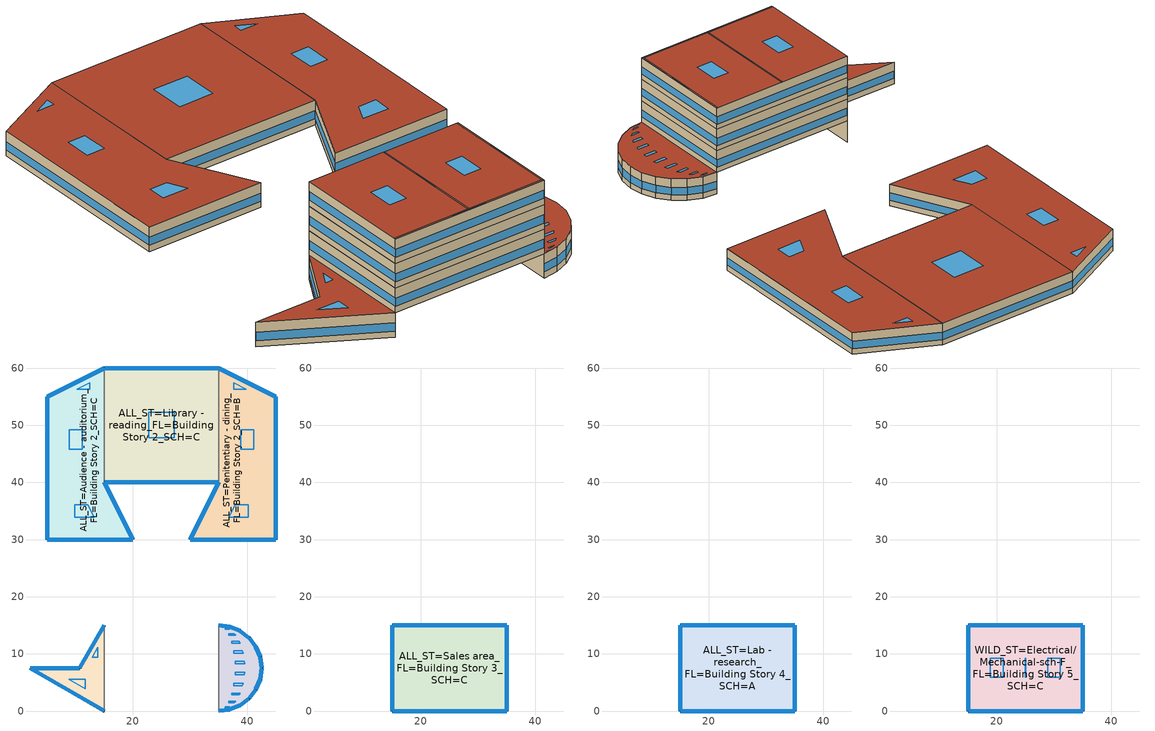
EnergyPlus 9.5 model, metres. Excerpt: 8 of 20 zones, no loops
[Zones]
ALL_ST=Audience - auditorium_FL=Building Story 2_SCH=C
 floor to WET_ST=Washroom-sch-D_FL=Building Story 1_SCHC (BTAP-Int-Floor): 15,60 15,40 20,30 5,30 5,55 z3.05
 wall outside (BTAP-Ext-Wall-Mass:U-0.21): 15,60 5,55 5,30 20,30 15,40 z3.05:6.1
 wall to ALL_ST=Library - reading_FL=Building Story 2_SCH=C (BTAP-Int-Wall): 15,40 15,60 z3.05:6.1
 window (BTAP-Ext-FixedWindow:U=0.220 SHGC=0.600): 5,54.97 5,30.03 / 14.98,59.99 5.02,55.01 / 5.03,30 19.97,30 / 19.99,30.02 15.01,39.98 z3.81:4.83
 roof outside (BTAP-Ext-Roof-Metal:U-0.162): 20,30 15,40 15,60 5,55 5,30 z6.1
 skylight (BTAP-Ext-Skylights:U=0.220 SHGC=0.600): 12.09,36.12 9.85,36.12 9.85,33.88 13.21,33.88 z6.1; 11.12,49.18 8.88,49.18 8.88,45.82 11.12,45.82 z6.1; 12.41,57.41 10.18,56.29 12.41,56.29 z6.1
ALL_ST=Library - reading_FL=Building Story 2_SCH=C
 floor to ALL_ST=Lounge/recreation_FL=Building Story 1_SCH=B (BTAP-Int-Floor): 35,60 35,40 15,40 15,60 z3.05
 wall outside (BTAP-Ext-Wall-Mass:U-0.21): 15,40 35,40 / 35,60 15,60 z3.05:6.1
 wall to ALL_ST=Penitentiary - dining_FL=Building Story 2_SCH=B (BTAP-Int-Wall): 35,40 35,60 z3.05:6.1
 window (BTAP-Ext-FixedWindow:U=0.220 SHGC=0.600): 15.03,40 34.97,40 / 34.97,60 15.03,60 z3.81:4.83
 roof outside (BTAP-Ext-Roof-Metal:U-0.162): 35,40 35,60 15,60 15,40 z6.1
 skylight (BTAP-Ext-Skylights:U=0.220 SHGC=0.600): 27.24,47.76 27.24,52.24 22.76,52.24 22.76,47.76 z6.1
ALL_ST=Penitentiary - dining_FL=Building Story 2_SCH=B
 floor to ALL_ST=Retail - sales_FL=Building Story 1_SCH=C (BTAP-Int-Floor): 35,60 45,55 45,30 30,30 35,40 z3.05
 wall outside (BTAP-Ext-Wall-Mass:U-0.21): 35,40 30,30 45,30 45,55 35,60 z3.05:6.1
 window (BTAP-Ext-FixedWindow:U=0.220 SHGC=0.600): 34.99,39.98 30.01,30.02 / 44.98,55.01 35.02,59.99 / 45,30.03 45,54.97 / 30.03,30 44.97,30 z3.81:4.83
 roof outside (BTAP-Ext-Roof-Metal:U-0.162): 45,30 45,55 35,60 35,40 30,30 z6.1
 skylight (BTAP-Ext-Skylights:U=0.220 SHGC=0.600): 40.15,36.12 37.91,36.12 36.79,33.88 40.15,33.88 z6.1; 41.12,49.18 38.88,49.18 38.88,45.82 41.12,45.82 z6.1; 37.59,57.41 37.59,56.29 39.82,56.29 z6.1
WILD_ST=Corr. < 2.4m wide-sch-E_FL=Building Story 2_SCH=C
 floor to WILD_ST=Corr. >= 2.4m wide-sch-D_FL=Building Story 1_SCH=C (BTAP-Int-Floor): 35,15 36.94,14.74 38.75,14 40.3,12.8 41.5,11.25 42.24,9.44 42.5,7.5 42.24,5.56 41.5,3.75 40.3,2.2 38.75,1 36.94,0.26 35,0 z3.05
 wall outside (BTAP-Ext-Wall-Mass:U-0.21): 35,0 36.94,0.26 38.75,1 40.3,2.2 41.5,3.75 42.24,5.56 42.5,7.5 42.24,9.44 41.5,11.25 40.3,12.8 38.75,14 36.94,14.74 35,15 z3.05:6.1
 wall to ALL_ST=Conf./meet./multi-purpose_FL=Building Story 1_SCH=C (BTAP-Int-Wall): 35,15 35,0 z3.05:6.1
 window (BTAP-Ext-FixedWindow:U=0.220 SHGC=0.600): 40.28,12.82 38.77,13.98 / 36.96,0.27 38.73,1 / 42.23,9.46 41.5,11.23 / 40.32,2.22 41.48,3.73 / 38.77,1.02 40.28,2.18 / 35.03,0 36.92,0.25 / 41.48,11.27 40.32,12.78 / 36.92,14.75 35.03,15 / 38.73,14 36.96,14.73 / 42.25,5.58 42.5,7.47 / 42.5,7.53 42.25,9.42 / 41.5,3.77 42.23,5.54 z3.81:4.85
 roof outside (BTAP-Ext-Roof-Metal:U-0.162): 35,0 36.94,0.26 38.75,1 40.3,2.2 41.5,3.75 42.24,5.56 42.5,7.5 42.24,9.44 41.5,11.25 40.3,12.8 38.75,14 36.94,14.74 35,15 z6.1
 skylight (BTAP-Ext-Skylights:U=0.220 SHGC=0.600): 35.94,0.19 35.5,0.19 35.5,0.13 z6.1; 36.94,0.71 36.1,0.71 36.1,0.55 36.54,0.55 z6.1; 36.54,14.45 36.1,14.45 36.1,14.29 36.94,14.29 z6.1; 35.5,14.87 35.5,14.81 35.94,14.81 z6.1; 37.94,1.73 36.76,1.73 36.76,1.47 37.6,1.47 z6.1; 38.74,3.15 37.29,3.15 37.29,2.8 38.48,2.8 z6.1; 39.29,4.86 37.67,4.86 37.67,4.45 39.12,4.45 z6.1; 39.54,6.75 37.86,6.75 37.86,6.31 39.48,6.31 z6.1; 39.48,8.69 37.86,8.69 37.86,8.25 39.54,8.25 z6.1; 39.12,10.55 37.67,10.55 37.67,10.14 39.29,10.14 z6.1; 38.48,12.2 37.29,12.2 37.29,11.85 38.74,11.85 z6.1; 37.6,13.53 36.76,13.53 36.76,13.27 37.94,13.27 z6.1
WILD_ST=Mfg - corr. < 2.4m-sch-C_FL=Building Story 2_SCH=C
 floor to ALL_ST=Automotive - repair_FL=Building Story 1_SCH=E (BTAP-Int-Floor): 15,15 15,0 2.01,7.5 10.67,7.5 z3.05
 wall outside (BTAP-Ext-Wall-Mass:U-0.21): 15,15 10.67,7.5 2.01,7.5 15,0 z3.05:6.1
 wall to ALL_ST=Conf./meet./multi-purpose_FL=Building Story 1_SCH=C (BTAP-Int-Wall): 15,0 15,15 z3.05:6.1
 window (BTAP-Ext-FixedWindow:U=0.220 SHGC=0.600): 14.99,14.98 10.68,7.52 / 10.64,7.5 2.04,7.5 / 2.03,7.49 14.98,0.01 z3.81:4.83
 roof outside (BTAP-Ext-Roof-Metal:U-0.162): 15,0 15,15 10.67,7.5 2.01,7.5 z6.1
 skylight (BTAP-Ext-Skylights:U=0.220 SHGC=0.600): 11.64,5.56 8.73,5.56 11.64,3.88 z6.1; 13.88,11.12 12.91,9.44 13.88,9.44 z6.1
ALL_ST=Sales area_FL=Building Story 3_SCH=C
 floor to ALL_ST=Conf./meet./multi-purpose_FL=Building Story 1_SCH=C (BTAP-Int-Floor): 35,15 35,0 15,0 15,15 z6.1
 wall outside (BTAP-Ext-Wall-Mass:U-0.21): 15,0 35,0 35,15 15,15 15,0 z6.1:9.15
 window (BTAP-Ext-FixedWindow:U=0.220 SHGC=0.600): 15.03,0 34.97,0 / 34.97,15 15.03,15 / 15,14.97 15,0.03 / 35,0.03 35,14.97 z6.86:7.88
ALL_ST=Lab - research_FL=Building Story 4_SCH=A
 floor to ALL_ST=Sales area_FL=Building Story 3_SCH=C (BTAP-Int-Floor): 35,15 35,0 15,0 15,15 z9.15
 wall outside (BTAP-Ext-Wall-Mass:U-0.21): 35,15 15,15 15,0 35,0 35,15 z9.15:12.2
 window (BTAP-Ext-FixedWindow:U=0.220 SHGC=0.600): 34.97,15 15.03,15 / 15,14.97 15,0.03 / 35,0.03 35,14.97 / 15.03,0 34.97,0 z9.91:10.93
WILD_ST=Electrical/Mechanical-sch-F_FL=Building Story 5_SCH=C
 floor to ALL_ST=Lab - research_FL=Building Story 4_SCH=A (BTAP-Int-Floor): 35,15 35,0 15,0 15,15 z12.2
 wall outside (BTAP-Ext-Wall-Mass:U-0.21): 35,0 35,15 15,15 15,0 35,0 z12.2:15.25
 window (BTAP-Ext-FixedWindow:U=0.220 SHGC=0.600): 35,0.03 35,14.97 / 15.03,0 34.97,0 / 34.97,15 15.03,15 / 15,14.97 15,0.03 z12.96:13.98
 roof outside (BTAP-Ext-Roof-Metal:U-0.162): 35,0 34.8,0.2 15,0.2 15,0 z15.25; 24.9,0.2 24.9,15 15,15 15,0.2 z15.25; 34.8,0.2 34.8,15 25.1,15 25.1,0.2 z15.25; 25.1,0.2 25.1,15 24.9,15 24.9,0.2 z15.25; 35,0 35,15 34.8,15 34.8,0.2 z15.25
 skylight (BTAP-Ext-Skylights:U=0.220 SHGC=0.600): 27.2,0.08 27.15,0.12 22.73,0.12 22.73,0.08 z15.25; 21.06,5.95 21.06,9.25 18.84,9.25 18.84,5.95 z15.25; 31.03,5.95 31.03,9.25 28.87,9.25 28.87,5.95 z15.25; 25.02,5.95 25.02,9.25 24.98,9.25 24.98,5.95 z15.25; 34.95,0.15 34.9,0.15 34.95,0.1 z15.25; 34.92,9.25 34.88,9.25 34.88,5.95 34.92,5.95 z15.25
[Building]
EdgeCaseGeometry
[Site:Location]
Calgary Intl AP_AB_CAN: Latitude {deg}=51.114; Longitude {deg}=-114.02; Time Zone {hr}=-7; Elevation {m}=1084.1
[Site:GroundTemperature:BuildingSurface]
19.527, 19.502, 19.536, 19.598, 20.002, 21.64, 22.225, 22.375, 21.449, 20.121, 19.802, 19.633
[Site:WaterMainsTemperature]
Calculation Method=Correlation; Annual Average Outdoor Air Temperature {C}=5; Maximum Difference In Monthly Average Outdoor Air Temperatures {deltaC}=23.3
[SizingPeriod:DesignDay] Day of Month=21; Dry-Bulb Temperature Range Modifier Type=DefaultMultipliers; Humidity Condition Type=Wetbulb; Barometric Pressure {Pa}=88961; Rain Indicator=No; Snow Indicator=No; Daylight Saving Time Indicator=No
Name | Month | Day Type | Maximum Dry-Bulb Temperature {C} | Daily Dry-Bulb Temperature Range {deltaC} | Wetbulb or DewPoint at Maximum Dry-Bulb {C} | Wind Speed {m/s} | Wind Direction {deg} | Solar Model Indicator | ASHRAE Clear Sky Optical Depth for Beam Irradiance (taub) | ASHRAE Clear Sky Optical Depth for Diffuse Irradiance (taud) | Sky Clearness
Calgary Intl AP Ann Clg .4% Condns DB=>MWB | 7 | SummerDesignDay | 28.5 | 12.1 | 16.1 | 4.5 | 160 | ASHRAETau | 0.339 | 2.421
Calgary Intl AP Ann Htg 99.6% Condns DB | 1 | WinterDesignDay | -28.5 | 0 | -28.5 | 2.9 | 200 | ASHRAEClearSky |  |  | 0
[Material] Thermal Absorptance=0.9
Name | Roughness | Thickness {m} | Conductivity {W/m-K} | Density {kg/m3} | Specific Heat {J/kg-K} | Solar Absorptance | Visible Absorptance
1/2IN Gypsum 1 | Smooth | 0.0127 | 0.16 | 784.9 | 830 | 0.4 | 0.4
100mm Normalweight concrete floor 1 | MediumSmooth | 0.1016 | 2.31 | 2322 | 832 | 0.7 | 0.7
1IN Stucco 1 | Smooth | 0.0253 | 0.6918 | 1858 | 837 | 0.7 | 0.92
8IN CONCRETE HW RefBldg 1 | Rough | 0.2032 | 1.311 | 2240 | 836.8 | 0.7 | 0.7
G01 13mm gypsum board 1 | Smooth | 0.0127 | 0.16 | 800 | 1090 | 0.7 | 0.5
Metal Roof Surface 1 | Smooth | 0.0008 | 45.28 | 7824 | 500 | 0.7 | 0.7
[Material:NoMass] Roughness=Smooth; Thermal Absorptance=0.9; Solar Absorptance=0.7
Name | Thermal Resistance {m2-K/W} | Visible Absorptance
Typical Carpet Pad | 0.21648 | 0.8
Typical Insulation 2 | 4.49096 | 0.7
Typical Insulation 3 | 6.17282 | 0.7
[WindowMaterial:SimpleGlazingSystem]
SimpleGlazing:U=0.220 SHGC=0.600: U-Factor {W/m2-K}=2.2; Solar Heat Gain Coefficient=0.6; Visible Transmittance=0.21
[Construction]
BTAP-Ext-FixedWindow:U=0.220 SHGC=0.600; BTAP-Ext-Skylights:U=0.220 SHGC=0.600: SimpleGlazing:U=0.220 SHGC=0.600
BTAP-Ext-Roof-Metal:U-0.162: Metal Roof Surface 1, Typical Insulation 3
BTAP-Ext-Wall-Mass:U-0.21: 1IN Stucco 1, 8IN CONCRETE HW RefBldg 1, Typical Insulation 2, 1/2IN Gypsum 1
BTAP-Int-Floor: 100mm Normalweight concrete floor 1, Typical Carpet Pad
BTAP-Int-Wall: G01 13mm gypsum board 1, G01 13mm gypsum board 1
[Zone] Multiplier=1; Part of Total Floor Area=Yes
ALL_ST=Audience - auditorium_FL=Building Story 2_SCH=C; ALL_ST=Lab - research_FL=Building Story 4_SCH=A; ALL_ST=Library - reading_FL=Building Story 2_SCH=C; ALL_ST=Penitentiary - dining_FL=Building Story 2_SCH=B; ALL_ST=Sales area_FL=Building Story 3_SCH=C; WILD_ST=Corr. < 2.4m wide-sch-E_FL=Building Story 2_SCH=C; WILD_ST=Electrical/Mechanical-sch-F_FL=Building Story 5_SCH=C; WILD_ST=Mfg - corr. < 2.4m-sch-C_FL=Building Story 2_SCH=C
[ZoneInfiltration:DesignFlowRate] Schedule=Always On Discrete; Design Flow Rate Calculation Method=Flow/ExteriorArea; Flow per Exterior Surface Area {m3/s-m2}=0.00025; Constant Term Coefficient=0; Temperature Term Coefficient=0; Velocity Term Coefficient=0.224; Velocity Squared Term Coefficient=0
Name | Zone or ZoneList
Space 23 Infiltration | ALL_ST=Audience - auditorium_FL=Building Story 2_SCH=C
Space 40 Infiltration | ALL_ST=Lab - research_FL=Building Story 4_SCH=A
Space 22 Infiltration | ALL_ST=Library - reading_FL=Building Story 2_SCH=C
Space 24 Infiltration | ALL_ST=Penitentiary - dining_FL=Building Story 2_SCH=B
Space 30 Infiltration | ALL_ST=Sales area_FL=Building Story 3_SCH=C
Space 20 Infiltration | WILD_ST=Corr. < 2.4m wide-sch-E_FL=Building Story 2_SCH=C
Space 50 Infiltration | WILD_ST=Electrical/Mechanical-sch-F_FL=Building Story 5_SCH=C
Space 21 Infiltration | WILD_ST=Mfg - corr. < 2.4m-sch-C_FL=Building Story 2_SCH=C
[EnergyManagementSystem:ProgramCallingManager]
sys4mixedshrnonescdxshcessfcvzhbezcnonesrfnone1OptimumStartCallingManager0: BeginTimestepBeforePredictor; sys4mixedshrnonescdxshcessfcvzhbezcnonesrfnone1OptimumStartProg0
sys6mixedshrnoneshcesccchwssfvvzhbezcnonesrfvv1OptimumStartCallingManager0: BeginTimestepBeforePredictor; sys6mixedshrnoneshcesccchwssfvvzhbezcnonesrfvv1OptimumStartProg0
[Schedule:Constant]
Always On Discrete: Hourly Value=1
